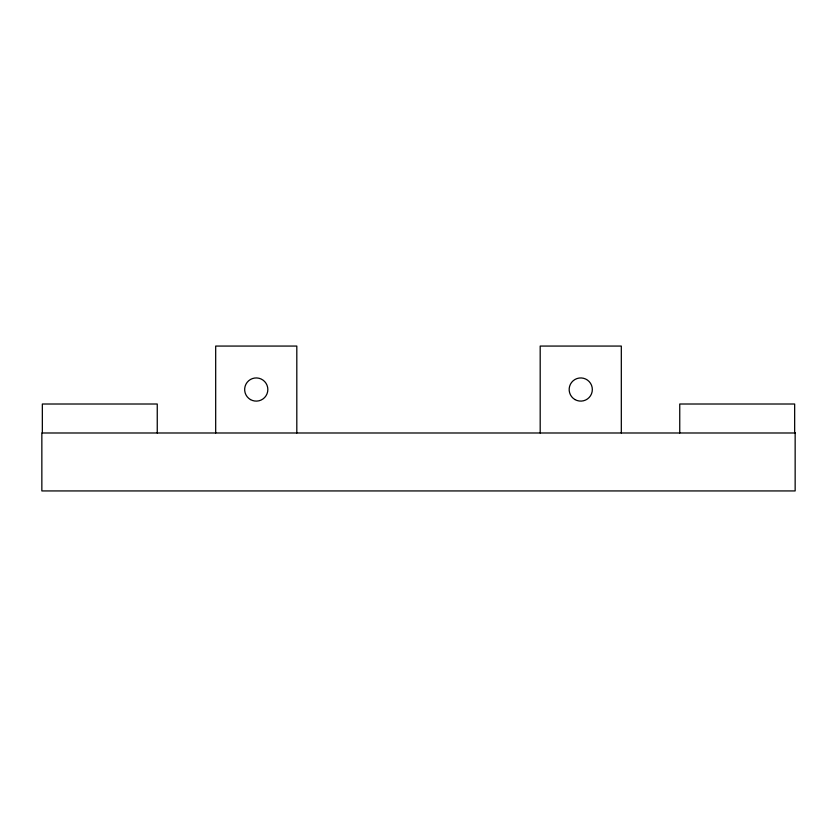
<?xml version="1.0" encoding="UTF-8"?>
<svg xmlns="http://www.w3.org/2000/svg" width="837" height="837" viewBox="0 0 837 837"><rect width="100%" height="100%" fill="white"/><g stroke="black" fill="none" stroke-linecap="round" stroke-linejoin="round"><path stroke-width="1.26" d="M794.658 432.991L794.658 404.009L679.749 404.009L679.749 432.991M621.316 432.991L621.316 346.068L540.189 346.068L540.189 432.991M296.811 432.991L296.811 346.068L215.684 346.068L215.684 432.991M157.251 432.991L157.251 404.009L42.342 404.009L42.342 432.991M795.15 432.991L41.85 432.991L41.85 490.932L795.15 490.932L795.15 432.991M250.451 399.563A11.592 11.592 0 0 0 267.84 389.529A11.592 11.592 0 0 0 250.451 379.485A11.592 11.592 0 0 0 250.451 399.563M574.956 399.563A11.592 11.592 0 0 0 592.334 389.529A11.592 11.592 0 0 0 574.956 379.485A11.592 11.592 0 0 0 574.956 399.563"/></g></svg>
